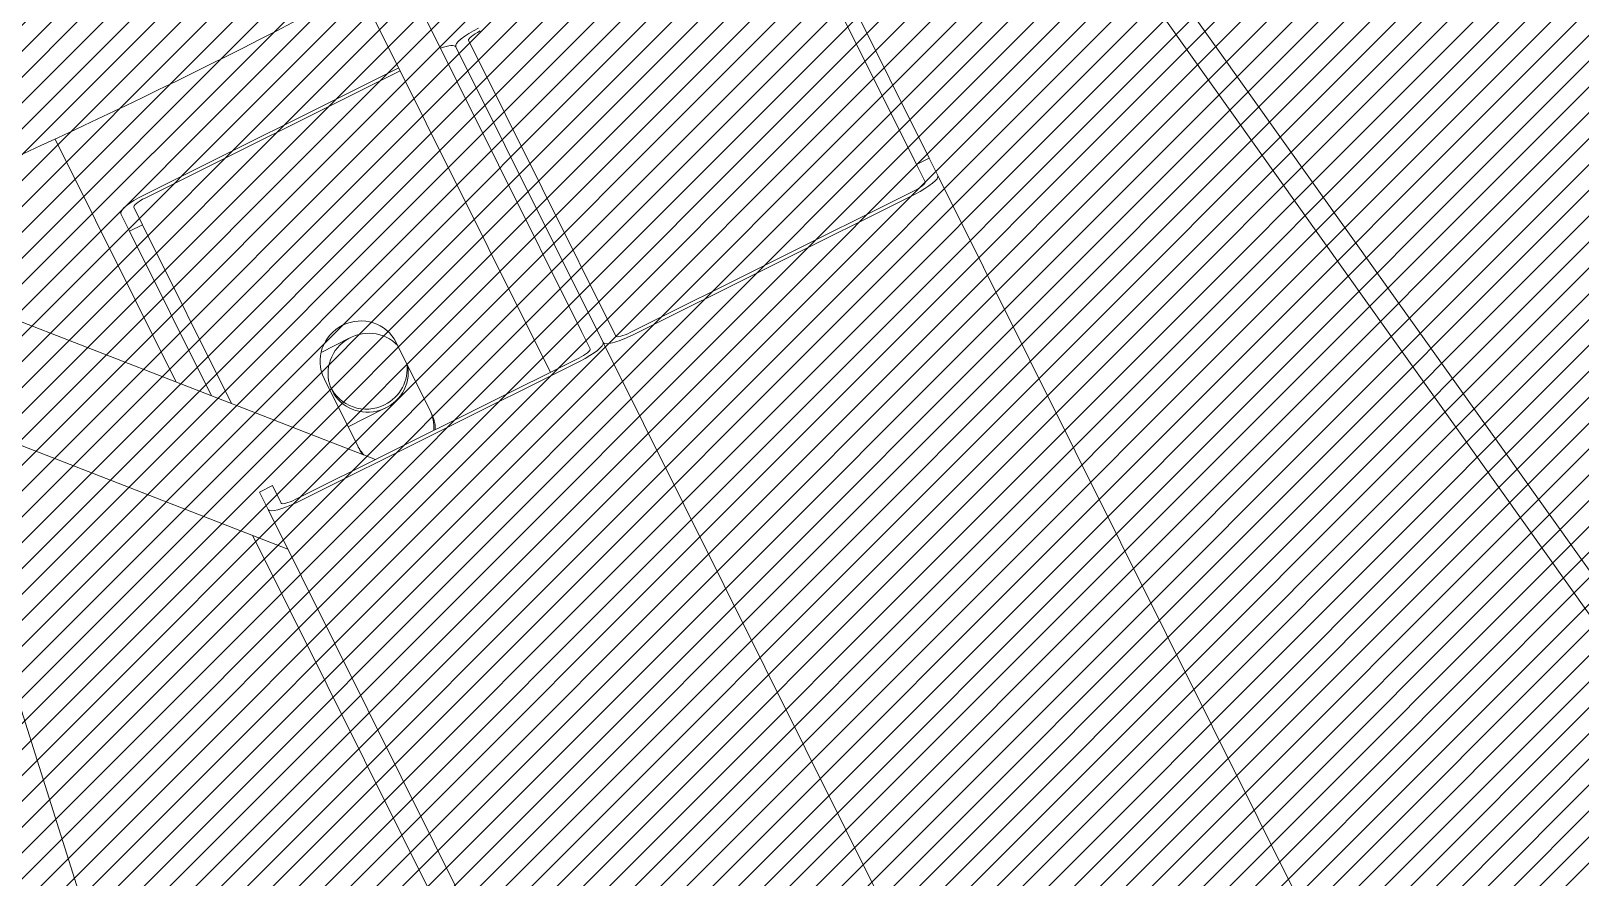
# Model space of a CAD drawing. Header units: millimetres. Extents: x -272986 to 200319, y -34579 to 49604.
# Drawn here: x 8250.3 to 8519.4, y 37337.2 to 37484 of the extents above; entities that cross this region are included whole.
import ezdxf

# ---------------------------------------------------------------- set-up
doc = ezdxf.new("R2010")
doc.units = ezdxf.units.MM
doc.linetypes.add('HIDDEN2', pattern=[4.762499999999999, 3.175, -1.5875])
doc.layers.get('Defpoints').update_dxf_attribs({"color": 9})
for name, color, linetype in [('X 0001 M', 7, 'Continuous'), ('X 1001 M', 8, 'HIDDEN2'), ('X 3001 D', 5, 'Continuous')]:
    doc.layers.add(name, color=color, linetype=linetype)
doc.layers.add('X 5999 H', color=7, linetype='Continuous', true_color=0xffffff)
doc.styles.add('BIT STD. 2.5', font='isocpeur.ttf', dxfattribs={"height": 2.5})
doc.dimstyles.new('BIT STD. 2.5', dxfattribs={"dimtxt": 2.5, "dimasz": 2.5, "dimexe": 1, "dimexo": 0.75, "dimgap": 1, "dimtad": 1, "dimdec": 0, "dimdsep": 46, "dimtxsty": 'BIT STD. 2.5', "dimcen": 0, "dimadec": 0, "dimazin": 0, "dimtfac": 1, "dimtdec": 0, "dimtmove": 0, "dimatfit": 3, "dimfxl": 1, "dimtfill": 1, "dimlwd": -1, "dimlwe": -1, "dimarcsym": 0})

# ---------------------------------------------------------------- blocks, each defined once
blk = doc.blocks.new('A$C89218876')
at = {"layer": 'X 1001 M', "linetype": 'Continuous', "lineweight": 0}
for p, q in [((1000.134901895934, 582.5658600539386), (3090.066851401451, 1863.277805869707)), ((1029.206114101966, 539.042278486801), (3297.676061636426, 1478.673296591336)), ((1054.080537205715, 478.99010887349), (3321.897918476305, 1418.350825181177)), ((1054.080537205678, 478.9901088735846), (3321.897918476272, 1418.350825181279)), ((1004.838062691764, 580.2426161228154), (2293.587523656064, 1370.010994461954)), ((1078.954960309446, 418.9379392602546), (3343.425943122864, 1356.912531941877)), ((1083.236781969907, 415.9075618740349), (2479.666592283789, 994.3477484334958)), ((1100.859669453221, 371.4024656759325), (3487.939261738091, 944.4895720171348)), ((1026.088698978088, 537.7510028629454), (1029.206114101966, 539.0422784868028)), ((987.8869390075051, 521.9273157766052), (1026.088698978077, 537.7510028629363)), ((1027.045407559002, 535.4413040316672), (1026.088698978088, 537.7510028629454)), ((1030.16282268288, 536.7325796555247), (1027.045407559002, 535.4413040316672)), ((986.9926923870589, 518.8509261975792), (1027.045407558988, 535.441304031659)), ((1031.639100451102, 534.638093428222), (1052.686689231181, 483.8247191400983)), ((1032.158669638415, 534.8533060321984), (1053.206258418497, 484.0399317440747)), ((1000.127771518873, 459.3481220992812), (1053.123828624786, 481.2998077048383)), ((1001.084480099806, 457.0384232679285), (1054.080537205715, 478.9901088734946)), ((1001.084480099791, 457.0384232680003), (1054.0805372057, 478.9901088735674)), ((1051.91972837345, 475.3890920487488), (1055.037245786625, 476.680410042221)), ((1051.919728373257, 475.3890920492636), (914.4939879936937, 418.4654865657953)), ((1077.56111233493, 423.7725495267882), (1056.513523554848, 474.5859238149137)), ((1078.080681522242, 423.9877621307637), (1057.03309274216, 474.8011364188901)), ((1058.618282432672, 469.5045863865994), (917.5554554525734, 411.0744503056881)), ((1004.063517764684, 446.9072629693997), (1023.006347667084, 401.1752261092993)), ((1023.525916854396, 401.3904387132748), (1004.583086952, 447.1224755733742)), ((1051.576807340742, 443.1541207675114), (1064.179615179997, 448.3743746985124)), ((1062.304457398306, 440.2265644309095), (1062.146669617599, 440.603260058921)), ((1062.778801745946, 440.5457111740011), (1062.786453883713, 440.5274427958698)), ((1062.895992404945, 440.2659353340018), (1065.600456755674, 433.8094157450519)), ((1071.604001579632, 438.1542871048255), (1008.175964695849, 303.4124189713498)), ((1052.400340570519, 430.0096490529299), (1050.291221197916, 435.0448681494422)), ((1069.537183233107, 435.4400612433542), (1056.934375393852, 430.2198073123523)), ((1029.263338302975, 301.2503379305967), (1086.045933053327, 421.8751163411957)), ((1077.998251728532, 421.2476380915346), (1074.880836604654, 419.956362467678)), ((1074.880836604654, 419.9563624676771), (1075.837545185565, 417.6466636363989)), ((1075.837545185565, 417.6466636363989), (1078.954960309442, 418.9379392602564)), ((1028.1196097465, 400.5872281098295), (1060.168948270213, 413.8624987914377)), ((1029.076318327403, 398.2775292785668), (1058.586608163798, 410.501091558363)), ((1012.221355390338, 386.4909909186704), (1055.77722687339, 404.5330480563312)), ((1028.1196097465, 400.5872281098295), (1025.002194622622, 399.295952485973)), ((1025.958903203536, 396.9862536546948), (1029.076318327414, 398.2775292785514)), ((1029.076318327414, 398.2775292785514), (1028.1196097465, 400.5872281098295))]:
    blk.add_line(p, q, dxfattribs=at)
for centre, radius, start, end in [((2.315573510713875e-08, -1.025541678245645e-07), 999.9999999999999, 317.0072197302602, 46.99278026969614), ((2.315573510713875e-08, -1.025541678245645e-07), 992.0000000000001, 317.0072197302602, 46.99278026969614), ((2.315573510713875e-08, -1.025528035825118e-07), 990.9999999999985, 0.1445404648855292, 29.21947944371206), ((-0.0254584180402162, -0.01466920226812363), 1083.526758954638, 18.52241414989248, 24.01536063047837)]:
    blk.add_arc(centre, radius, start, end, dxfattribs=at)
at = {"layer": 'X 1001 M', "linetype": 'Continuous', "lineweight": 0, "extrusion": (0, 0, -1)}
for centre, major_axis, ratio, start_param, end_param in [((1031.11953126379, 534.4228808242465), (-1.913417161825486, 4.619397662556693), 0.2249510543438652, -4.058975378029572e-13, 1.570796326794468), ((1052.167120043872, 483.6095065361219), (1.913417161825469, -4.619397662556455), 0.2249510543438651, -1.57079632679495, 1.48769885299771e-14), ((1066.858399206554, 441.9072179709269), (-2.6787840265562, 6.467156727585204), 0.9743700647852351, -2.753353101070388e-14, 0.4469832098257195), ((1054.255591367295, 436.6869640399314), (2.678784026555574, -6.467156727579065), 0.9743700647852354, -6.217248937900877e-15, 3.141592653589787), ((1066.858399206529, 441.907217970976), (2.678784026574227, -6.467156727623996), 0.9743700647852352, -0.1733369454521982, -6.307732114407827e-13), ((1077.041543147618, 423.5573369228127), (0.9567085809127701, -2.309698831278395), 0.2249510543438652, -1.570796326794886, -3.486100297322992e-14), ((1024.045486041709, 401.6056513172502), (0.9567085809126532, -2.309698831278013), 0.2249510543438652, 1.337295491367694e-12, 1.570796326796393)]:
    blk.add_ellipse(centre, major_axis=major_axis, ratio=ratio, start_param=start_param, end_param=end_param, dxfattribs=at)
at = {"layer": 'X 1001 M', "linetype": 'Continuous', "lineweight": 0}
for centre, major_axis, ratio, start_param, end_param in [((1031.11953126379, 534.4228808242465), (-0.9567085809127074, 2.309698831278361), 0.2249510543438651, -1.570796326794987, -4.507505479978136e-14), ((1052.167120043872, 483.6095065361219), (0.9567085809125767, -2.309698831278046), 0.2249510543438652, 1.759765575738319e-12, 1.570796326796838), ((1055.993954367535, 474.3707112109364), (-1.913417161825562, 4.619397662556842), 0.2249510543438652, -1.5707963267949, -4.907185768843192e-14), ((999.1710629379668, 461.6578209305549), (0.956708580912867, -2.30969883127848), 0.2249510543438652, -1.570796326794794, -5.617728504603292e-14), ((1002.99789726163, 452.4190256053748), (-1.91341716182541, 4.619397662556474), 0.2249510543438652, 4.28392562188899e-14, 1.047197550998892), ((1066.338830019238, 441.6920053669633), (-2.678784026553309, 6.467156727573561), 0.9743700647852351, -0.5406577337508311, 1.16684439888104e-13), ((1055.94764315636, 437.7529044479274), (-2.163118960624558, 6.657395614065789), 0.9743700647852368, -1.492733359335663, -0.2346698955963042), ((1055.94764315636, 437.7529044479274), (2.163118960624597, -6.657395614065932), 0.9743700647852367, 0.04123814987039456, 1.6458267989923), ((1066.338830019242, 441.6920053669551), (2.678784026554877, -6.467156727577384), 0.9743700647852354, 5.990127626746845e-15, 0.2887026428627912), ((1077.041543147618, 423.5573369228127), (1.913417161825521, -4.619397662556675), 0.2249510543438653, -4.645173135031655e-13, 1.570796326794409), ((1024.045486041712, 401.6056513172512), (1.913417161825635, -4.619397662556751), 0.2249510543438652, -1.570796326794803, -3.752553823233029e-14)]:
    blk.add_ellipse(centre, major_axis=major_axis, ratio=ratio, start_param=start_param, end_param=end_param, dxfattribs=at)
at = {"layer": 'X 1001 M', "linetype": 'Continuous', "lineweight": 0, "extrusion": (0, 0, -0.9999999999999999)}
for centre, major_axis, ratio, start_param, end_param in [((1055.993954367535, 474.3707112109364), (-0.956708580912578, 2.309698831277798), 0.2249510543438652, 1.631445223009086e-12, 1.570796326796801), ((999.1710629379668, 461.6578209305549), (1.913417161825584, -4.6193976625569), 0.2249510543438651, -2.167155344068306e-13, 1.570796326794623), ((1056.48249607156, 437.9266886946639), (-2.163118960624637, 6.65739561406604), 0.9743700647852371, 0.213374752127266, 5.91674095488127)]:
    blk.add_ellipse(centre, major_axis=major_axis, ratio=ratio, start_param=start_param, end_param=end_param, dxfattribs=at)
blk = doc.blocks.new('*D199')
at = {"layer": 'Defpoints', "color": 0, "transparency": 16777216}
for p in [(7798.500000000004, 48049.6266134193), (13298.73009767515, 32947.91523915234), (13433.78749288179, 32812.85784394571), (7798.500000000005, 28976.69833391263), (10442.97395414159, 28578.83418067859)]:
    blk.add_point(p, dxfattribs=at)
at = {"layer": 'X 3001 D', "color": 0, "transparency": 16777216}
for p, q in [((13465.60729803519, 32781.03803879231), (15065.76360887852, 31180.88172794907)), ((7798.500000000009, 28931.69833391263), (7798.500000000005, 28170.68257981101))]:
    blk.add_line(p, q, dxfattribs=at)
blk.add_arc((7798.500000000004, 38448.14533682715), 10217.46275701613, 270.8411524771072, 314.1588475228945, dxfattribs=at)
for points in [[(14898.9480455206, 31135.83049339961), (14934.04291065631, 31100.21658542665), (15023.33720200733, 31223.30813482026)], [(7948.679468218535, 28206.78430946359), (7948.312449508589, 28256.78296241811), (7798.500000000002, 28230.68257981101)]]:
    blk.add_solid(points, dxfattribs=at)
at = {"layer": 'X 3001 D', "color": 0, "transparency": 16777216, "insert": (14404.54209814488, 30831.3797954061), "char_height": 150, "attachment_point": 5, "rotation": 40.93519081505226, "style": 'BIT STD. 2.5', "bg_fill": 3, "box_fill_scale": 1.1, "bg_fill_color": 256, "bg_fill_true_color": 13158600, "bg_fill_transparency": 0}
blk.add_mtext('45° - {\\C7;D02}', dxfattribs=at)
blk = doc.blocks.new('*D203')
at = {"layer": 'Defpoints', "color": 0, "transparency": 16777216}
for p in [(7798.500000000007, 48049.6266134193), (11766.61084814452, 31844.09986857364), (11918.03204216807, 31592.09268216723), (9461.806005241986, 29325.73490930372), (7798.500000000006, 29039.70000823381)]:
    blk.add_point(p, dxfattribs=at)
at = {"layer": 'X 3001 D', "color": 0, "transparency": 16777216}
blk.add_line((11941.20875553902, 31553.52015363563), (12605.25120673187, 30448.36792670566), dxfattribs=at)
blk.add_arc((7798.500000000009, 38448.14533683291), 9272.807496943271, 270.9268455791341, 300.0731544208666, dxfattribs=at)
for points in [[(12432.45096789332, 30445.1173415527), (12457.85538375896, 30402.05209274899), (12574.34892223726, 30499.79796474778)], [(7948.697297671352, 29151.55188243098), (7948.292889405437, 29201.55024694378), (7798.500000000006, 29175.33783988963)]]:
    blk.add_solid(points, dxfattribs=at)
at = {"layer": 'X 3001 D', "color": 0, "transparency": 16777216, "insert": (11829.96473800879, 30247.79293383234), "char_height": 150, "attachment_point": 5, "rotation": 26.17969635787532, "style": 'BIT STD. 2.5', "bg_fill": 3, "box_fill_scale": 1.1, "bg_fill_color": 256, "bg_fill_true_color": 13158600, "bg_fill_transparency": 0}
blk.add_mtext('31.0° - {\\C7;MH02}', dxfattribs=at)
blk = doc.blocks.new('*D204')
at = {"layer": 'Defpoints', "color": 0, "transparency": 16777216}
for p in [(7798.499999999998, 48049.62661341931), (9811.723942329958, 30934.69129704357), (9861.158379944543, 30750.19946422237), (8576.700591936573, 29553.27186895832), (7798.499999999999, 29039.70000823382)]:
    blk.add_point(p, dxfattribs=at)
at = {"layer": 'X 3001 D', "color": 0, "transparency": 16777216}
blk.add_line((9872.80523697416, 30706.73280203935), (10124.98568731838, 29765.58254867923), dxfattribs=at)
blk.add_arc((7798.499999999998, 38448.14533683221), 8928.850439489806, 270.9625503363343, 284.0374496636674, dxfattribs=at)
for points in [[(9957.979270538228, 29810.13528366), (9970.514090087065, 29761.73199556014), (10109.45654461223, 29823.53809825658)], [(7948.704701675249, 29495.55573993005), (7948.284714799513, 29545.55397600918), (7798.499999999998, 29519.2948973424)]]:
    blk.add_solid(points, dxfattribs=at)
at = {"layer": 'X 3001 D', "color": 0, "transparency": 16777216, "insert": (9469.94907865134, 29814.66027970536), "char_height": 150, "attachment_point": 5, "rotation": 10.956953795068713, "style": 'BIT STD. 2.5', "bg_fill": 3, "box_fill_scale": 1.1, "bg_fill_color": 256, "bg_fill_true_color": 13158600, "bg_fill_transparency": 0}
blk.add_mtext('15° - {\\C7;M01}', dxfattribs=at)
blk = doc.blocks.new('*D205')
at = {"layer": 'Defpoints', "color": 0, "transparency": 16777216}
for p in [(7798.499999999998, 48049.62661341931), (8611.574651527451, 30712.25677371097), (8631.539588011578, 30522.30309169563), (8100.295776282734, 29805.84504748697), (7798.500000000001, 29039.70000823382)]:
    blk.add_point(p, dxfattribs=at)
at = {"layer": 'X 3001 D', "color": 0, "transparency": 16777216}
blk.add_line((8636.243368858626, 30477.54960640406), (8708.688717958614, 29788.2781520536), dxfattribs=at)
for start, end in [(276.9938602994936, 277.9877205989854), (270, 276.0000000000017), (268.0122794010163, 269.0061397005082)]:
    blk.add_arc((7798.499999999999, 38448.14533683098), 8647.56815421409, start, end, dxfattribs=at)
for points in [[(8854.282447572888, 29840.08251464025), (8848.624948621666, 29889.76141061849), (8702.417010162553, 29847.94946577569)], [(7648.722465585106, 29826.87718612632), (7648.288817658527, 29776.87906666693), (7798.499999999997, 29800.57718261689)]]:
    blk.add_solid(points, dxfattribs=at)
at = {"layer": 'X 3001 D', "color": 0, "transparency": 16777216, "insert": (8244.013394434154, 29947.24336142157), "char_height": 150, "attachment_point": 5, "rotation": 3.000000000000984, "style": 'BIT STD. 2.5', "bg_fill": 3, "box_fill_scale": 1.1, "bg_fill_color": 256, "bg_fill_true_color": 13158600, "bg_fill_transparency": 0}
blk.add_mtext('6° {\\C7;M02}', dxfattribs=at)
blk = doc.blocks.new('*D207')
at = {"layer": 'Defpoints', "color": 0, "transparency": 16777216}
for p in [(-1697.652812223383, 38448.1453368331), (18712.73677971439, 38448.14533683308), (-1494.548231680183, 37361.94378016468), (629.7756534943219, 35838.94305704558), (308.4007771855395, 35721.97216802819)]:
    blk.add_point(p, dxfattribs=at)
at = {"layer": 'X 3001 D', "color": 0, "transparency": 16777216}
blk.add_line((266.1146092501731, 35706.58126157853), (-1049.939153341573, 35227.5768653011), dxfattribs=at)
blk.add_arc((7798.499999999931, 38448.14533683309), 9356.312268091622, 180.9185733356454, 199.0814266643548, dxfattribs=at)
for points in [[(-1581.609068072472, 38297.94975663623), (-1531.610674496145, 38298.35055557202), (-1557.812268091689, 38448.1453368331)], [(-1020.168984496206, 35397.82059728082), (-1067.289187300493, 35381.09676734619), (-993.5575960944161, 35248.09807390065)]]:
    blk.add_solid(points, dxfattribs=at)
at = {"layer": 'X 3001 D', "color": 0, "transparency": 16777216, "insert": (-1094.55627806037, 36009.88733002915), "char_height": 150, "attachment_point": 5, "rotation": 285.3323221339503, "style": 'BIT STD. 2.5', "bg_fill": 3, "box_fill_scale": 1.1, "bg_fill_color": 256, "bg_fill_true_color": 13158600, "bg_fill_transparency": 0}
blk.add_mtext('20° - {\\C7;N01}', dxfattribs=at)
blk = doc.blocks.new('*D367')
at = {"layer": 'Defpoints', "color": 0, "transparency": 16777216}
for p in [(7798.500000000009, 48049.62661341929), (9661.479727957138, 47470.56462534703), (12368.45514613393, 44974.71766954121), (7798.500000030255, 38448.14533673238), (7798.500000000011, 29039.70000823381)]:
    blk.add_point(p, dxfattribs=at)
at = {"layer": 'X 3001 D', "color": 0, "transparency": 16777216}
blk.add_line((12394.26608576973, 45011.57951153421), (13117.1303001415, 46043.93659843447), dxfattribs=at)
blk.add_arc((7798.500000000009, 38448.14533668919), 9212.748953874961, 55.93288788216472, 89.06711211783517, dxfattribs=at)
for points in [[(7948.291507042128, 47634.67398511103), (7948.6985516733, 47684.67232823026), (7798.500000000024, 47660.89429056415)], [(12973.31878541598, 46100.41565395435), (12944.97434538793, 46059.22593776818), (13082.71571396044, 45994.78747577713)]]:
    blk.add_solid(points, dxfattribs=at)
at = {"layer": 'X 3001 D', "color": 0, "transparency": 16777216, "insert": (12609.81141305021, 46462.67933678869), "char_height": 150, "attachment_point": 5, "rotation": 329.0226254753644, "style": 'BIT STD. 2.5', "bg_fill": 3, "box_fill_scale": 1.1, "bg_fill_color": 256, "bg_fill_true_color": 13158600, "bg_fill_transparency": 0}
blk.add_mtext('{\\C7;N08} - 35°', dxfattribs=at)
blk = doc.blocks.new('*D368')
at = {"layer": 'Defpoints', "color": 0, "transparency": 16777216}
for p in [(7798.500000000011, 48049.6266134193), (10335.20730825332, 47913.84083295393), (13419.10516482997, 44067.48138301812), (7798.500000030248, 38448.14533673238), (7798.500000000013, 29039.70000823381)]:
    blk.add_point(p, dxfattribs=at)
at = {"layer": 'X 3001 D', "color": 0, "transparency": 16777216}
for p, q in [((7798.500000000011, 48094.6266134193), (7798.500000000015, 48307.85325048748)), ((13450.92856260212, 44099.29759514708), (14771.15348572677, 45419.2244148036))]:
    blk.add_line(p, q, dxfattribs=at)
blk.add_arc((7798.500000000013, 38448.14533670215), 9799.70791378534, 45.87054156565792, 89.12298908251194, dxfattribs=at)
for points in [[(7948.304274739658, 48221.70598925938), (7948.686939206083, 48271.704524917), (7798.500000000015, 48247.85325048749)], [(14639.40337929198, 45499.87648559462), (14604.31563808265, 45464.25555892465), (14728.72228869722, 45376.80279863165)]]:
    blk.add_solid(points, dxfattribs=at)
at = {"layer": 'X 3001 D', "color": 0, "transparency": 16777216, "insert": (14294.75234036327, 45964.67750319112), "char_height": 150, "attachment_point": 5, "rotation": 319.16439379943586, "style": 'BIT STD. 2.5', "bg_fill": 3, "box_fill_scale": 1.1, "bg_fill_color": 256, "bg_fill_true_color": 13158600, "bg_fill_transparency": 0}
blk.add_mtext('{\\C7;D01} - 45°', dxfattribs=at)
blk = doc.blocks.new('*D435')
at = {"layer": 'Defpoints', "color": 0, "transparency": 16777216}
for p in [(-1697.652812223386, 38448.14533683308), (18712.73677971438, 38448.14533683306), (18508.50365084157, 38139.1853634545), (14424.31849579528, 37876.4873732236), (15619.75213350537, 37771.9004819264)]:
    blk.add_point(p, dxfattribs=at)
at = {"layer": 'X 3001 D', "color": 0, "transparency": 16777216}
for p, q in [((15664.5808949195, 37767.97847350276), (18532.34648314251, 37517.08149488347)), ((18458.44674883477, 37372.97766116984), (18356.72708640754, 36373.13861898571))]:
    blk.add_line(p, q, dxfattribs=at)
for start, end in [(355.8090589174589, 359.1909410825406), (354.1909410825402, 354.9999999999996)]:
    blk.add_arc((7890.238072449534, 38448.14533683308), 10622.75953594052, start, end, dxfattribs=at)
for points in [[(18486.93918465029, 38298.32558328834), (18536.9379384345, 38297.97256767245), (18512.99760839005, 38448.14533683305)], [(18509.51245035451, 37669.82561863723), (18459.67318958528, 37673.83162487485), (18472.574801257, 37522.31083944833)]]:
    blk.add_solid(points, dxfattribs=at)
at = {"layer": 'X 3001 D', "color": 0, "transparency": 16777216, "insert": (18273.22365420688, 36886.72772610161), "char_height": 150, "attachment_point": 5, "rotation": 84.19094108254046, "style": 'BIT STD. 2.5', "bg_fill": 3, "box_fill_scale": 1.1, "bg_fill_color": 256, "bg_fill_true_color": 13158600, "bg_fill_transparency": 0}
blk.add_mtext('5° - {\\C7;MH01}', dxfattribs=at)
blk = doc.blocks.new('*D437')
at = {"layer": 'Defpoints', "color": 0, "transparency": 16777216}
for p in [(-1697.652812223389, 38448.14533683308), (18712.73677971438, 38448.14533683307), (14088.47147328214, 34043.85989611459, 5.156820563569529e-06), (18614.89811660113, 33782.40662531552), (15367.37651406424, 33148.36094590519, 5.156824802691937e-06)]:
    blk.add_point(p, dxfattribs=at)
at = {"layer": 'X 3001 D', "color": 0, "transparency": 16777216}
for p, q in [((18757.73677971438, 38448.14533683307), (19638.29566634971, 38448.14533683306)), ((15404.23835605725, 33122.55000626941), (17497.09282405513, 31657.11753140243))]:
    blk.add_line(p, q, dxfattribs=at)
blk.add_arc((7798.499999992413, 38448.14533683307), 11779.79566635729, 325.7295903287309, 359.2704096712876, dxfattribs=at)
for points in [[(19552.34114800733, 38298.30754794917), (19602.34013458278, 38297.98920626429), (19578.29566634971, 38448.14533683306)], [(17553.76579497261, 31800.74147849837), (17512.62642961779, 31829.1589487975), (17447.94370139778, 31691.53211758347)]]:
    blk.add_solid(points, dxfattribs=at)
at = {"layer": 'X 3001 D', "color": 0, "transparency": 16777216, "insert": (18904.33901499743, 34946.48774591899), "char_height": 150, "attachment_point": 5, "rotation": 72.50000000000921, "style": 'BIT STD. 2.5', "bg_fill": 3, "box_fill_scale": 1.1, "bg_fill_color": 256, "bg_fill_true_color": 13158600, "bg_fill_transparency": 0}
blk.add_mtext('35°', dxfattribs=at)
blk = doc.blocks.new('*D438')
at = {"layer": 'Defpoints', "color": 0, "transparency": 16777216}
for p in [(7798.500000030259, 38448.14533673239), (10977.27547787284, 32991.53361685835)]:
    blk.add_point(p, dxfattribs=at)
at = {"layer": 'X 3001 D', "color": 0, "transparency": 16777216}
blk.add_line((10312.77656363322, 34132.19692842522), (10901.7701221046, 33121.14434654656), dxfattribs=at)
blk.add_solid([(10923.37191038597, 33133.72857250793), (10880.16833382323, 33108.56012058519), (10977.27547787284, 32991.53361685835)], dxfattribs=at)
at = {"layer": 'X 3001 D', "color": 0, "transparency": 16777216, "insert": (10580.43693188907, 33940.93028924018), "char_height": 150, "attachment_point": 5, "rotation": 300.22314523143706, "style": 'BIT STD. 2.5', "bg_fill": 3, "box_fill_scale": 1.1, "bg_fill_color": 256, "bg_fill_true_color": 13158600, "bg_fill_transparency": 0}
blk.add_mtext('R6315', dxfattribs=at)
blk = doc.blocks.new('*D439')
at = {"layer": 'Defpoints', "color": 0, "transparency": 16777216}
for p in [(7798.500000000005, 48049.62661341929), (10411.97133064846, 32843.53798170414), (10522.69731522452, 32606.08534150054), (7798.500000000008, 29039.70000823381)]:
    blk.add_point(p, dxfattribs=at)
at = {"layer": 'X 3001 D', "color": 0, "transparency": 16777216}
blk.add_line((10392.95350887013, 32884.32183212078), (10157.17583361231, 33389.94868841281), dxfattribs=at)
blk.add_arc((7798.500000000008, 38448.14533683292), 5641.102491636847, 271.5235709962811, 293.4764290037195, dxfattribs=at)
for points in [[(10035.49267074663, 33296.78668912308), (10056.01923566422, 33251.19436375264), (10182.53292931675, 33335.57022119061)], [(7948.819123927382, 32784.03934585996), (7948.154360256528, 32834.03492655728), (7798.500000000005, 32807.04284519607)]]:
    blk.add_solid(points, dxfattribs=at)
at = {"layer": 'X 3001 D', "color": 0, "transparency": 16777216, "insert": (8981.380034257149, 33070.66137286532), "char_height": 150, "attachment_point": 5, "rotation": 12.405727030040435, "style": 'BIT STD. 2.5', "bg_fill": 3, "box_fill_scale": 1.1, "bg_fill_color": 256, "bg_fill_true_color": 13158600, "bg_fill_transparency": 0}
blk.add_mtext('25° - {\\C7;M03}', dxfattribs=at)
at = {"layer": 'Defpoints', "color": 0, "transparency": 16777216}
blk.add_point((9416.386430656075, 33044.02831194804), dxfattribs=at)

msp = doc.modelspace()

# ---------------------------------------------------------------- hatches: boundary and pattern name
at = {"layer": 'X 5999 H'}
h = msp.add_hatch(dxfattribs=at)
h.set_pattern_fill('ANSI31', color=9)
h.set_pattern_definition([(45, (25000, 0), (-2.245064030267288, 2.245064030267288), [])])
edge = h.paths.add_edge_path()
edge.add_arc((7798.495709340539, 38448.14022343156), 7825.604719989263, 2.5931019493610847, 94.99996544218982, ccw=False)
edge.add_line((15616.08719766553, 38802.19185128674), (15658.44324566444, 38804.11004727978))
edge.add_arc((7798.49570953186, 38448.14022323), 7825.604719789878, 274.9544870486653, 357.3991416812109)
edge.add_line((15616.03919657416, 38093.03029855866), (15658.3937445236, 38091.10627736974))
edge.add_arc((7798.497359975252, 38448.13677386827), 7868.001140776875, 274.9544772441851, 357.39916567125465, ccw=False)
edge.add_arc((7798.49533508634, 38448.14003367921), 7868.004563266586, 2.593102689917272, 274.9516218145841)
edge.add_arc((7798.495709750798, 38448.14022345812), 7825.604719998234, 2.599526489034937, 274.95161897712)

# ---------------------------------------------------------------- linework, layer by layer
msp.add_lwpolyline([(8474.349265823643, 30651.77496749414, 0.3760976755569247), (15616.03919657416, 38093.03029855866), (15658.3937445236, 38091.10627736974, -0.3760978438709941), (8478.011115840709, 30609.53339017448)], format="xyb")
msp.add_circle((7798.500000000007, 38448.14533683308), 7798.5)
at = {"layer": 'X 0001 M', "linetype": 'Continuous'}
for centre, radius, start, end in [((7798.49533508634, 38448.14003367921), 7868.004563266586, 2.593102689917272, 274.9516218145841), ((7798.495709750798, 38448.14022345812), 7825.604719998234, 2.599526489034937, 274.95161897712)]:
    msp.add_arc(centre, radius, start, end, dxfattribs=at)

# ---------------------------------------------------------------- block references
at = {"layer": 'X 1001 M', "rotation": 273.9910714243701}
msp.add_blockref('A$C89218876', (7798.500000130947, 38448.14533676262), dxfattribs=at)

# ---------------------------------------------------------------- next in the draw order: dimensions: what is measured, and where the dimension line sits
at = {"layer": 'X 3001 D'}
dim = msp.add_angular_dim_2l(base=(10442.97395414159, 28578.83418067859), line1=((7798.500000000007, 28976.69833391263), (7798.500000000004, 48049.6266134193)), line2=((13298.73009767515, 32947.91523915234), (13433.78749288179, 32812.85784394571)), text='<> - {\\C7;D02}', dimstyle='BIT STD. 2.5', override={"dimscale": 0, "dimjust": 2}, dxfattribs=at)
dim.commit()
dim.dimension.update_dxf_attribs({"geometry": '*D199', "text_midpoint": (14493.0319915258, 30729.35096170292), "dimtype": 162})

# ---------------------------------------------------------------- next in the draw order: dimensions: what is measured, and where the dimension line sits
dim = msp.add_angular_dim_2l(base=(9461.806005241986, 29325.73490930372), line1=((11766.61084814452, 31844.09986857365), (11918.03204216807, 31592.09268216723)), line2=((7798.500000000007, 48049.6266134193), (7798.500000000007, 29039.70000823381)), text='<> - {\\C7;MH02}', dimstyle='BIT STD. 2.5', override={"dimscale": 0, "dimjust": 1, "dimadec": 1}, dxfattribs=at)
dim.commit()
dim.dimension.update_dxf_attribs({"geometry": '*D203', "text_midpoint": (11829.96473800879, 30247.79293383234)})

# ---------------------------------------------------------------- next in the draw order: dimensions: what is measured, and where the dimension line sits
dim = msp.add_angular_dim_2l(base=(8576.700591936573, 29553.27186895832), line1=((9811.723942329956, 30934.69129704357), (9861.158379944543, 30750.19946422236)), line2=((7798.499999999996, 48049.62661341931), (7798.499999999996, 29039.70000823382)), text='<> - {\\C7;M01}', dimstyle='BIT STD. 2.5', override={"dimscale": 0, "dimjust": 1}, dxfattribs=at)
dim.commit()
dim.dimension.update_dxf_attribs({"geometry": '*D204', "text_midpoint": (9469.949078651342, 29814.66027970536)})

# ---------------------------------------------------------------- next in the draw order: dimensions: what is measured, and where the dimension line sits
dim = msp.add_angular_dim_2l(base=(8100.295776282734, 29805.84504748697), line1=((8611.574651527451, 30712.25677371097), (8631.53958801158, 30522.30309169563)), line2=((7798.5, 48049.62661341931), (7798.5, 29039.70000823382)), text='<> {\\C7;M02}', dimstyle='BIT STD. 2.5', override={"dimscale": 0}, dxfattribs=at)
dim.commit()
dim.dimension.update_dxf_attribs({"geometry": '*D205', "text_midpoint": (8244.013394434152, 29947.24336142157)})

# ---------------------------------------------------------------- next in the draw order: dimensions: what is measured, and where the dimension line sits
dim = msp.add_angular_dim_2l(base=(-1494.548231680183, 37361.94378016468), line1=((629.7756534943212, 35838.94305704557), (308.4007771855402, 35721.97216802819)), line2=((18712.73677971439, 38448.14533683308), (-1697.652812223382, 38448.14533683309)), text='<> - {\\C7;N01}', dimstyle='BIT STD. 2.5', override={"dimscale": 0}, dxfattribs=at)
dim.commit()
dim.dimension.update_dxf_attribs({"geometry": '*D207', "text_midpoint": (-1224.806208923999, 35974.17599222985), "dimtype": 162})

# ---------------------------------------------------------------- next in the draw order: dimensions: what is measured, and where the dimension line sits
dim = msp.add_angular_dim_2l(base=(9661.479727957138, 47470.56462534703), line1=((7798.500000030253, 38448.14533673238), (12368.45514613393, 44974.71766954122)), line2=((7798.500000000012, 48049.6266134193), (7798.500000000012, 29039.70000823381)), text='{\\C7;N08} - <>', dimstyle='BIT STD. 2.5', override={"dimscale": 0, "dimjust": 1}, dxfattribs=at)
dim.commit()
dim.dimension.update_dxf_attribs({"geometry": '*D367', "text_midpoint": (12540.29772967108, 46346.8855892871), "dimtype": 162})

# ---------------------------------------------------------------- next in the draw order: dimensions: what is measured, and where the dimension line sits
dim = msp.add_angular_dim_2l(base=(10335.20730825332, 47913.84083295393), line1=((7798.500000030253, 38448.14533673238), (13419.10516482996, 44067.48138301813)), line2=((7798.500000000012, 48049.6266134193), (7798.500000000012, 29039.70000823381)), text='{\\C7;D01} - <>', dimstyle='BIT STD. 2.5', override={"dimscale": 0, "dimjust": 1}, dxfattribs=at)
dim.commit()
dim.dimension.update_dxf_attribs({"geometry": '*D368', "text_midpoint": (14206.43991476827, 45862.49502121439), "dimtype": 162})

# ---------------------------------------------------------------- next in the draw order: dimensions: what is measured, and where the dimension line sits
dim = msp.add_angular_dim_2l(base=(18508.50365084157, 38139.1853634545), line1=((15619.75213350537, 37771.90048192641), (14424.31849579528, 37876.4873732236)), line2=((18712.73677971438, 38448.14533683307), (-1697.652812223387, 38448.14533683308)), text='<> - {\\C7;MH01}', dimstyle='BIT STD. 2.5', dxfattribs=at)
dim.commit()
dim.dimension.update_dxf_attribs({"geometry": '*D435', "text_midpoint": (18273.22365420688, 36886.72772610161)})

# ---------------------------------------------------------------- next in the draw order: dimensions: what is measured, and where the dimension line sits
dim = msp.add_angular_dim_2l(base=(18614.89811660113, 33782.40662531552), line1=((14088.47147328214, 34043.8598961146, 5.156820563569529e-06), (15367.37651406424, 33148.36094590519, 5.156824802691937e-06)), line2=((18712.73677971438, 38448.14533683307), (-1697.652812223387, 38448.14533683308)), dimstyle='BIT STD. 2.5', dxfattribs=at)
dim.commit()
dim.dimension.update_dxf_attribs({"geometry": '*D437', "text_midpoint": (18904.33901499742, 34946.48774591899)})

# ---------------------------------------------------------------- next in the draw order: dimensions: what is measured, and where the dimension line sits
dim = msp.add_radius_dim(center=(7798.500000030259, 38448.14533673239), mpoint=(10977.27547787284, 32991.53361685835), dimstyle='BIT STD. 2.5', dxfattribs=at)
dim.commit()
dim.dimension.update_dxf_attribs({"geometry": '*D438', "text_midpoint": (10463.78727516968, 33872.97546904878), "dimtype": 164})

# ---------------------------------------------------------------- next in the draw order: dimensions: what is measured, and where the dimension line sits
dim = msp.add_angular_dim_2l(base=(9416.386430656075, 33044.02831194804), line1=((10522.69731522452, 32606.08534150054), (10411.97133064846, 32843.53798170414)), line2=((7798.500000000007, 48049.6266134193), (7798.500000000007, 29039.70000823381)), text='<> - {\\C7;M03}', dimstyle='BIT STD. 2.5', dxfattribs=at)
dim.commit()
dim.dimension.update_dxf_attribs({"geometry": '*D439', "text_midpoint": (9010.394688909902, 32938.75802206338), "dimtype": 162})

doc.saveas('drawing.dxf')
